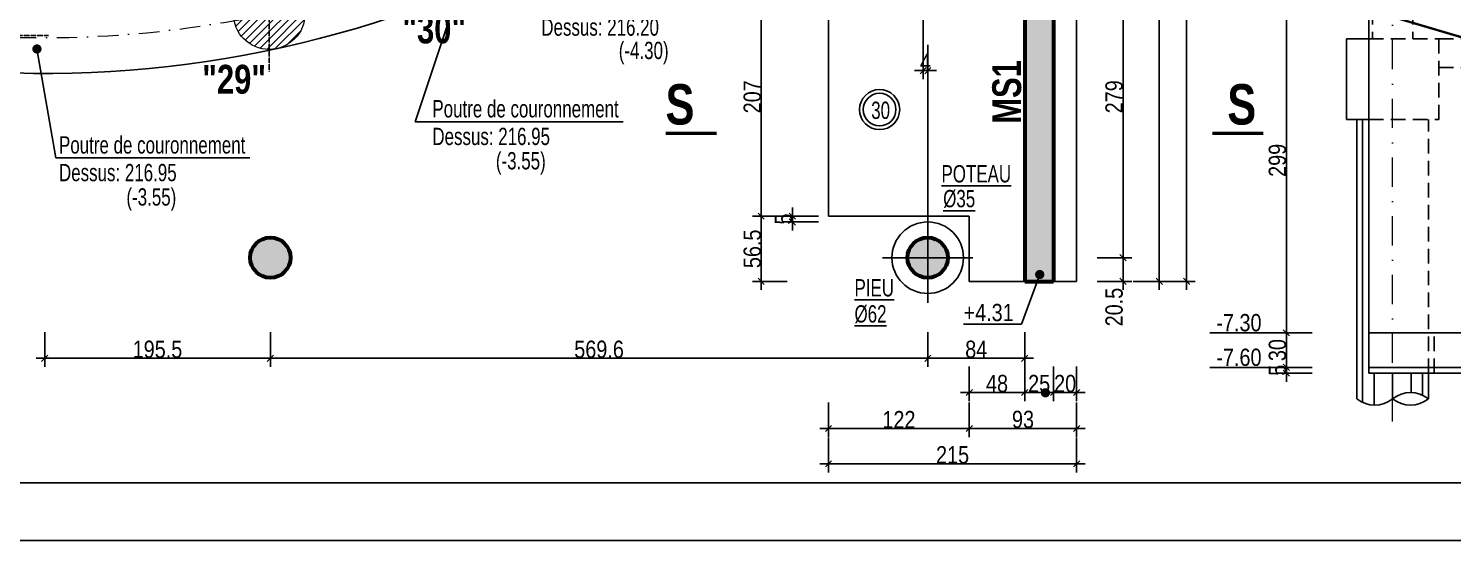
# Model space of a CAD drawing. Header units: millimetres. Extents: x 2049 to 26244, y -43633 to -34245.
# Drawn here: x 3310 to 4544, y -43633 to -43189 of the extents above; entities that cross this region are included whole.
import ezdxf
from ezdxf.enums import TextEntityAlignment as Align

# ---------------------------------------------------------------- set-up
doc = ezdxf.new("R2010")
doc.units = ezdxf.units.MM
doc.linetypes.add('CACHEX2', pattern=[19.05, 12.7, -6.35])
doc.linetypes.add('TIRETPTX2', pattern=[50.8, 25.4, -12.7, 0, -12.7])
for name, color, linetype in [('01-Cad  2', 1, 'Continuous'), ('01_cote_gen', 4, 'Continuous'), ('01_linteaux', 2, 'Continuous'), ('01_murs_sup', 2, 'CACHEX2'), ('01_poch_murs', 253, 'Continuous'), ('01_texte', 230, 'Continuous'), ('AA_COTES', 2, 'Continuous')]:
    doc.layers.add(name, color=color, linetype=linetype)
for name, color, linetype, lineweight in [('01_murs_coup', 5, 'Continuous', 60), ('01_PIEUX', 5, 'Continuous', 60), ('01_tram_axes', 2, 'TIRETPTX2', 9)]:
    doc.layers.add(name, color=color, linetype=linetype, lineweight=lineweight)
doc.styles.add('ARIAL NA', font='ARIALN.TTF')
doc.styles.add('impact', font='impact.ttf')
doc.styles.add('MATTE_TXT', font='arial.ttf')
doc.styles.add('STYLE2', font='ARIALN.TTF')
doc.dimstyles.new('JB50', dxfattribs={"dimscale": 0.1, "dimtxt": 150, "dimasz": 15, "dimexe": 0.1, "dimexo": 0.1, "dimgap": 0.09, "dimtad": 1, "dimdec": 1, "dimdsep": 46, "dimtxsty": 'STYLE2', "dimblk1": 'BOND_G', "dimblk2": 'BOND_D', "dimsah": 1, "dimcen": 1.5, "dimdle": 0.01, "dimse1": 1, "dimse2": 1, "dimclrd": 4, "dimclre": 2, "dimclrt": 6, "dimazin": 2, "dimtfac": 2.333333, "dimtdec": 1, "dimtix": 1, "dimtmove": 2, "dimatfit": 3, "dimldrblk": 'BOND_G', "dimfxl": 1, "dimtolj": 1, "dimtzin": 0, "dimarcsym": 0})

# ---------------------------------------------------------------- blocks, each defined once
blk = doc.blocks.new('BOND_G')
at = {"layer": 'AA_COTES', "color": 0}
for p, q in [((0, -5), (0, 15)), ((5, 0), (-5, 0)), ((1.77, 1.77), (-1.77, -1.77))]:
    blk.add_line(p, q, dxfattribs=at)
blk = doc.blocks.new('BOND_D')
at = {"layer": 'AA_COTES', "color": 0}
for p, q in [((5, 0), (-5, 0)), ((-1.77, -1.77), (1.77, 1.77)), ((0, 5), (0, -15))]:
    blk.add_line(p, q, dxfattribs=at)
blk = doc.blocks.new('*D8050')
at = {"layer": '01_cote_gen', "color": 4, "lineweight": -2, "ltscale": 200, "transparency": 16777216}
blk.add_line((4087.6, -43475.3), (3521, -43475.3), dxfattribs=at)
at = {"layer": 'Defpoints', "color": 0, "ltscale": 200, "transparency": 16777216}
for p in [(3519.5, -43388.1), (4089.1, -43388.1), (3519.5, -43475.3)]:
    blk.add_point(p, dxfattribs=at)
at = {"layer": '01_cote_gen', "color": 4, "lineweight": -2, "ltscale": 200, "transparency": 16777216, "xscale": 1.5, "yscale": 1.5, "zscale": 1.5, "rotation": 180}
blk.add_blockref('BOND_D', (3519.5, -43475.3), dxfattribs=at)
at = {"layer": '01_cote_gen', "color": 4, "lineweight": -2, "ltscale": 200, "transparency": 16777216, "xscale": 1.5, "yscale": 1.5, "zscale": 1.5}
blk.add_blockref('BOND_G', (4089.1, -43475.3), dxfattribs=at)
at = {"layer": '01_cote_gen', "color": 6, "ltscale": 200, "transparency": 16777216, "insert": (3804.3, -43467.6), "char_height": 15, "attachment_point": 5, "style": 'STYLE2'}
blk.add_mtext('\\A1;569.6', dxfattribs=at)
blk = doc.blocks.new('*D8051')
at = {"layer": '01_cote_gen', "color": 4, "lineweight": -2, "ltscale": 200, "transparency": 16777216}
blk.add_line((3518, -43475.3), (3325.5, -43475.3), dxfattribs=at)
at = {"layer": 'Defpoints', "color": 0, "ltscale": 200, "transparency": 16777216}
for p in [(3324, -43388.1), (3519.5, -43388.1), (3324, -43475.3)]:
    blk.add_point(p, dxfattribs=at)
at = {"layer": '01_cote_gen', "color": 4, "lineweight": -2, "ltscale": 200, "transparency": 16777216, "xscale": 1.5, "yscale": 1.5, "zscale": 1.5, "rotation": 180}
blk.add_blockref('BOND_D', (3324, -43475.3), dxfattribs=at)
at = {"layer": '01_cote_gen', "color": 4, "lineweight": -2, "ltscale": 200, "transparency": 16777216, "xscale": 1.5, "yscale": 1.5, "zscale": 1.5}
blk.add_blockref('BOND_G', (3519.5, -43475.3), dxfattribs=at)
at = {"layer": '01_cote_gen', "color": 6, "ltscale": 200, "transparency": 16777216, "insert": (3421.7, -43467.6), "char_height": 15, "attachment_point": 5, "style": 'STYLE2'}
blk.add_mtext('\\A1;195.5', dxfattribs=at)
blk = doc.blocks.new('*D8056')
at = {"layer": '01_cote_gen', "color": 4, "lineweight": -2, "ltscale": 200, "transparency": 16777216}
blk.add_line((4313.4, -42453.1), (4313.4, -43407.1), dxfattribs=at)
at = {"layer": 'Defpoints', "color": 0, "ltscale": 200, "transparency": 16777216}
for p in [(4322.4, -42451.6), (4243.9, -43408.6), (4313.4, -43408.6)]:
    blk.add_point(p, dxfattribs=at)
at = {"layer": '01_cote_gen', "color": 4, "lineweight": -2, "ltscale": 200, "transparency": 16777216, "xscale": 1.5, "yscale": 1.5, "zscale": 1.5}
for name, p, rotation in [('BOND_G', (4313.4, -42451.6), 90), ('BOND_D', (4313.4, -43408.6), 270)]:
    blk.add_blockref(name, p, dxfattribs=dict(at, rotation=rotation))
at = {"layer": '01_cote_gen', "color": 6, "ltscale": 200, "transparency": 16777216, "insert": (4305.7, -42930.1), "char_height": 15, "attachment_point": 5, "rotation": 90, "style": 'STYLE2'}
blk.add_mtext('\\A1;957', dxfattribs=at)
blk = doc.blocks.new('*D8058')
at = {"layer": '01_cote_gen', "color": 4, "lineweight": -2, "ltscale": 200, "transparency": 16777216}
blk.add_line((4258.3, -43110.6), (4258.3, -43386.6), dxfattribs=at)
at = {"layer": 'Defpoints', "color": 0, "ltscale": 200, "transparency": 16777216}
for p in [(4124.1, -43109.1), (4128.1, -43388.1), (4258.3, -43388.1)]:
    blk.add_point(p, dxfattribs=at)
at = {"layer": '01_cote_gen', "color": 4, "lineweight": -2, "ltscale": 200, "transparency": 16777216, "xscale": 1.5, "yscale": 1.5, "zscale": 1.5}
for name, p, rotation in [('BOND_G', (4258.3, -43109.1), 90), ('BOND_D', (4258.3, -43388.1), 270)]:
    blk.add_blockref(name, p, dxfattribs=dict(at, rotation=rotation))
at = {"layer": '01_cote_gen', "color": 6, "ltscale": 200, "transparency": 16777216, "insert": (4250.6, -43248.6), "char_height": 15, "attachment_point": 5, "rotation": 90, "style": 'STYLE2'}
blk.add_mtext('\\A1;279', dxfattribs=at)
blk = doc.blocks.new('*D8059')
at = {"layer": '01_cote_gen', "color": 4, "lineweight": -2, "ltscale": 200, "transparency": 16777216}
blk.add_line((4258.3, -43389.6), (4258.3, -43407.1), dxfattribs=at)
at = {"layer": 'Defpoints', "color": 0, "ltscale": 200, "transparency": 16777216}
for p in [(4235.8, -43388.1), (4218.1, -43408.6), (4258.3, -43408.6)]:
    blk.add_point(p, dxfattribs=at)
at = {"layer": '01_cote_gen', "color": 4, "lineweight": -2, "ltscale": 200, "transparency": 16777216, "xscale": 1.5, "yscale": 1.5, "zscale": 1.5}
for name, p, rotation in [('BOND_G', (4258.3, -43388.1), 90), ('BOND_D', (4258.3, -43408.6), 270)]:
    blk.add_blockref(name, p, dxfattribs=dict(at, rotation=rotation))
at = {"layer": '01_cote_gen', "color": 6, "ltscale": 200, "transparency": 16777216, "insert": (4250.6, -43430.9), "char_height": 15, "attachment_point": 5, "rotation": 90, "style": 'STYLE2'}
blk.add_mtext('\\A1;20.5', dxfattribs=at)
blk = doc.blocks.new('*D8060')
at = {"layer": '01_cote_gen', "color": 4, "lineweight": -2, "ltscale": 200, "transparency": 16777216}
blk.add_line((4216.6, -43536.1), (4126.6, -43536.1), dxfattribs=at)
at = {"layer": 'Defpoints', "color": 0, "ltscale": 200, "transparency": 16777216}
for p in [(4125.1, -43381.5), (4218.1, -43381.5), (4125.1, -43536.1)]:
    blk.add_point(p, dxfattribs=at)
at = {"layer": '01_cote_gen', "color": 4, "lineweight": -2, "ltscale": 200, "transparency": 16777216, "xscale": 1.5, "yscale": 1.5, "zscale": 1.5, "rotation": 180}
blk.add_blockref('BOND_D', (4125.1, -43536.1), dxfattribs=at)
at = {"layer": '01_cote_gen', "color": 4, "lineweight": -2, "ltscale": 200, "transparency": 16777216, "xscale": 1.5, "yscale": 1.5, "zscale": 1.5}
blk.add_blockref('BOND_G', (4218.1, -43536.1), dxfattribs=at)
at = {"layer": '01_cote_gen', "color": 6, "ltscale": 200, "transparency": 16777216, "insert": (4171.6, -43528.4), "char_height": 15, "attachment_point": 5, "style": 'STYLE2'}
blk.add_mtext('\\A1;93', dxfattribs=at)
blk = doc.blocks.new('*D8061')
at = {"layer": '01_cote_gen', "color": 4, "lineweight": -2, "ltscale": 200, "transparency": 16777216}
blk.add_line((4216.6, -43504.9), (4199.6, -43504.9), dxfattribs=at)
at = {"layer": 'Defpoints', "color": 0, "ltscale": 200, "transparency": 16777216}
for p in [(4198.1, -43381.5), (4218.1, -43381.5), (4198.1, -43504.9)]:
    blk.add_point(p, dxfattribs=at)
at = {"layer": '01_cote_gen', "color": 4, "lineweight": -2, "ltscale": 200, "transparency": 16777216, "xscale": 1.5, "yscale": 1.5, "zscale": 1.5, "rotation": 180}
blk.add_blockref('BOND_D', (4198.1, -43504.9), dxfattribs=at)
at = {"layer": '01_cote_gen', "color": 4, "lineweight": -2, "ltscale": 200, "transparency": 16777216, "xscale": 1.5, "yscale": 1.5, "zscale": 1.5}
blk.add_blockref('BOND_G', (4218.1, -43504.9), dxfattribs=at)
at = {"layer": '01_cote_gen', "color": 6, "ltscale": 200, "transparency": 16777216, "insert": (4208.1, -43497.3), "char_height": 15, "attachment_point": 5, "style": 'STYLE2'}
blk.add_mtext('\\A1;20', dxfattribs=at)
blk = doc.blocks.new('*D8062')
at = {"layer": '01_cote_gen', "color": 4, "lineweight": -2, "ltscale": 200, "transparency": 16777216}
blk.add_line((4196.6, -43504.9), (4174.6, -43504.9), dxfattribs=at)
at = {"layer": 'Defpoints', "color": 0, "ltscale": 200, "transparency": 16777216}
for p in [(4173.1, -43381.5), (4198.1, -43381.5), (4173.1, -43504.9)]:
    blk.add_point(p, dxfattribs=at)
at = {"layer": '01_cote_gen', "color": 4, "lineweight": -2, "ltscale": 200, "transparency": 16777216, "xscale": 1.5, "yscale": 1.5, "zscale": 1.5, "rotation": 180}
blk.add_blockref('BOND_D', (4173.1, -43504.9), dxfattribs=at)
at = {"layer": '01_cote_gen', "color": 4, "lineweight": -2, "ltscale": 200, "transparency": 16777216, "xscale": 1.5, "yscale": 1.5, "zscale": 1.5}
blk.add_blockref('BOND_G', (4198.1, -43504.9), dxfattribs=at)
at = {"layer": '01_cote_gen', "color": 6, "ltscale": 200, "transparency": 16777216, "insert": (4185.6, -43497.3), "char_height": 15, "attachment_point": 5, "style": 'STYLE2'}
blk.add_mtext('\\A1;25', dxfattribs=at)
blk = doc.blocks.new('*D8063')
at = {"layer": '01_cote_gen', "color": 4, "lineweight": -2, "ltscale": 200, "transparency": 16777216}
blk.add_line((4171.6, -43504.9), (4126.6, -43504.9), dxfattribs=at)
at = {"layer": 'Defpoints', "color": 0, "ltscale": 200, "transparency": 16777216}
for p in [(4125.1, -43381.5), (4173.1, -43381.5), (4125.1, -43504.9)]:
    blk.add_point(p, dxfattribs=at)
at = {"layer": '01_cote_gen', "color": 4, "lineweight": -2, "ltscale": 200, "transparency": 16777216, "xscale": 1.5, "yscale": 1.5, "zscale": 1.5, "rotation": 180}
blk.add_blockref('BOND_D', (4125.1, -43504.9), dxfattribs=at)
at = {"layer": '01_cote_gen', "color": 4, "lineweight": -2, "ltscale": 200, "transparency": 16777216, "xscale": 1.5, "yscale": 1.5, "zscale": 1.5}
blk.add_blockref('BOND_G', (4173.1, -43504.9), dxfattribs=at)
at = {"layer": '01_cote_gen', "color": 6, "ltscale": 200, "transparency": 16777216, "insert": (4149.1, -43497.3), "char_height": 15, "attachment_point": 5, "style": 'STYLE2'}
blk.add_mtext('\\A1;48', dxfattribs=at)
blk = doc.blocks.new('*D8066')
at = {"layer": '01_cote_gen', "color": 4, "lineweight": -2, "ltscale": 200, "transparency": 16777216}
for p, q in [((4083.6, -43225.9), (4082.1, -43225.9)), ((4085.1, -43225.9), (4089.1, -43225.9)), ((4090.6, -43225.9), (4092.1, -43225.9))]:
    blk.add_line(p, q, dxfattribs=at)
at = {"layer": 'Defpoints', "color": 0, "ltscale": 200, "transparency": 16777216}
for p in [(4085.1, -43219), (4089.1, -43225.9), (4089.1, -43233.4)]:
    blk.add_point(p, dxfattribs=at)
at = {"layer": '01_cote_gen', "color": 4, "lineweight": -2, "ltscale": 200, "transparency": 16777216, "xscale": 1.5, "yscale": 1.5, "zscale": 1.5}
blk.add_blockref('BOND_G', (4085.1, -43225.9), dxfattribs=at)
at = {"layer": '01_cote_gen', "color": 4, "lineweight": -2, "ltscale": 200, "transparency": 16777216, "xscale": 1.5, "yscale": 1.5, "zscale": 1.5, "rotation": 180}
blk.add_blockref('BOND_D', (4089.1, -43225.9), dxfattribs=at)
at = {"layer": '01_cote_gen', "color": 6, "ltscale": 200, "transparency": 16777216, "insert": (4087.1, -43218.4), "char_height": 15, "attachment_point": 5, "style": 'STYLE2'}
blk.add_mtext('\\A1;4', dxfattribs=at)
blk = doc.blocks.new('*D8067')
at = {"layer": '01_cote_gen', "color": 4, "lineweight": -2, "ltscale": 200, "transparency": 16777216}
blk.add_line((4289.7, -42727.1), (4289.7, -43407.1), dxfattribs=at)
at = {"layer": 'Defpoints', "color": 0, "ltscale": 200, "transparency": 16777216}
for p in [(4295.3, -42725.6), (4289.7, -43408.6), (4290.9, -43408.6)]:
    blk.add_point(p, dxfattribs=at)
at = {"layer": '01_cote_gen', "color": 4, "lineweight": -2, "ltscale": 200, "transparency": 16777216, "xscale": 1.5, "yscale": 1.5, "zscale": 1.5}
for name, p, rotation in [('BOND_G', (4289.7, -42725.6), 90), ('BOND_D', (4289.7, -43408.6), 270)]:
    blk.add_blockref(name, p, dxfattribs=dict(at, rotation=rotation))
at = {"layer": '01_cote_gen', "color": 6, "ltscale": 200, "transparency": 16777216, "insert": (4282, -43067.1), "char_height": 15, "attachment_point": 5, "rotation": 90, "style": 'STYLE2'}
blk.add_mtext('\\A1;683', dxfattribs=at)
blk = doc.blocks.new('*D8068')
at = {"layer": '01_cote_gen', "color": 4, "lineweight": -2, "ltscale": 200, "transparency": 16777216}
blk.add_line((3944.8, -43407.1), (3944.8, -43353.6), dxfattribs=at)
at = {"layer": 'Defpoints', "color": 0, "ltscale": 200, "transparency": 16777216}
for p in [(3944.8, -43352.1), (4003.1, -43352.1), (4125.1, -43408.6)]:
    blk.add_point(p, dxfattribs=at)
at = {"layer": '01_cote_gen', "color": 4, "lineweight": -2, "ltscale": 200, "transparency": 16777216, "xscale": 1.5, "yscale": 1.5, "zscale": 1.5}
for name, p, rotation in [('BOND_D', (3944.8, -43352.1), 90), ('BOND_G', (3944.8, -43408.6), 270)]:
    blk.add_blockref(name, p, dxfattribs=dict(at, rotation=rotation))
at = {"layer": '01_cote_gen', "color": 6, "ltscale": 200, "transparency": 16777216, "insert": (3937.1, -43380.4), "char_height": 15, "attachment_point": 5, "rotation": 90, "style": 'STYLE2'}
blk.add_mtext('\\A1;56.5', dxfattribs=at)
blk = doc.blocks.new('*D8069')
at = {"layer": '01_cote_gen', "color": 4, "lineweight": -2, "ltscale": 200, "transparency": 16777216}
blk.add_line((3944.8, -43350.6), (3944.8, -43146.6), dxfattribs=at)
at = {"layer": 'Defpoints', "color": 0, "ltscale": 200, "transparency": 16777216}
for p in [(3944.8, -43145.1), (4003.1, -43145.1), (3967.3, -43352.1)]:
    blk.add_point(p, dxfattribs=at)
at = {"layer": '01_cote_gen', "color": 4, "lineweight": -2, "ltscale": 200, "transparency": 16777216, "xscale": 1.5, "yscale": 1.5, "zscale": 1.5}
for name, p, rotation in [('BOND_D', (3944.8, -43145.1), 90), ('BOND_G', (3944.8, -43352.1), 270)]:
    blk.add_blockref(name, p, dxfattribs=dict(at, rotation=rotation))
at = {"layer": '01_cote_gen', "color": 6, "ltscale": 200, "transparency": 16777216, "insert": (3937.1, -43248.6), "char_height": 15, "attachment_point": 5, "rotation": 90, "style": 'STYLE2'}
blk.add_mtext('\\A1;207', dxfattribs=at)
blk = doc.blocks.new('*D8074')
at = {"layer": '01_cote_gen', "color": 4, "lineweight": -2, "ltscale": 200, "transparency": 16777216}
blk.add_line((4123.6, -43536.1), (4004.6, -43536.1), dxfattribs=at)
at = {"layer": 'Defpoints', "color": 0, "ltscale": 200, "transparency": 16777216}
for p in [(4003.1, -43325), (4125.1, -43325), (4003.1, -43536.1)]:
    blk.add_point(p, dxfattribs=at)
at = {"layer": '01_cote_gen', "color": 4, "lineweight": -2, "ltscale": 200, "transparency": 16777216, "xscale": 1.5, "yscale": 1.5, "zscale": 1.5, "rotation": 180}
blk.add_blockref('BOND_D', (4003.1, -43536.1), dxfattribs=at)
at = {"layer": '01_cote_gen', "color": 4, "lineweight": -2, "ltscale": 200, "transparency": 16777216, "xscale": 1.5, "yscale": 1.5, "zscale": 1.5}
blk.add_blockref('BOND_G', (4125.1, -43536.1), dxfattribs=at)
at = {"layer": '01_cote_gen', "color": 6, "ltscale": 200, "transparency": 16777216, "insert": (4064.1, -43528.5), "char_height": 15, "attachment_point": 5, "style": 'STYLE2'}
blk.add_mtext('\\A1;122', dxfattribs=at)
blk = doc.blocks.new('*D8075')
at = {"layer": '01_cote_gen', "color": 4, "lineweight": -2, "ltscale": 200, "transparency": 16777216}
blk.add_line((4171.6, -43475.3), (4090.6, -43475.3), dxfattribs=at)
at = {"layer": 'Defpoints', "color": 0, "ltscale": 200, "transparency": 16777216}
for p in [(4173.1, -43408.6), (4089.1, -43467.8), (4089.1, -43475.3)]:
    blk.add_point(p, dxfattribs=at)
at = {"layer": '01_cote_gen', "color": 4, "lineweight": -2, "ltscale": 200, "transparency": 16777216, "xscale": 1.5, "yscale": 1.5, "zscale": 1.5, "rotation": 180}
blk.add_blockref('BOND_D', (4089.1, -43475.3), dxfattribs=at)
at = {"layer": '01_cote_gen', "color": 4, "lineweight": -2, "ltscale": 200, "transparency": 16777216, "xscale": 1.5, "yscale": 1.5, "zscale": 1.5}
blk.add_blockref('BOND_G', (4173.1, -43475.3), dxfattribs=at)
at = {"layer": '01_cote_gen', "color": 6, "ltscale": 200, "transparency": 16777216, "insert": (4131.1, -43467.6), "char_height": 15, "attachment_point": 5, "style": 'STYLE2'}
blk.add_mtext('\\A1;84', dxfattribs=at)
blk = doc.blocks.new('*D8076')
at = {"layer": '01_cote_gen', "color": 4, "lineweight": -2, "ltscale": 200, "transparency": 16777216}
blk.add_line((4216.6, -43566.8), (4004.6, -43566.8), dxfattribs=at)
at = {"layer": 'Defpoints', "color": 0, "ltscale": 200, "transparency": 16777216}
for p in [(4003.1, -43543.6), (4218.1, -43543.6), (4003.1, -43566.8)]:
    blk.add_point(p, dxfattribs=at)
at = {"layer": '01_cote_gen', "color": 4, "lineweight": -2, "ltscale": 200, "transparency": 16777216, "xscale": 1.5, "yscale": 1.5, "zscale": 1.5, "rotation": 180}
blk.add_blockref('BOND_D', (4003.1, -43566.8), dxfattribs=at)
at = {"layer": '01_cote_gen', "color": 4, "lineweight": -2, "ltscale": 200, "transparency": 16777216, "xscale": 1.5, "yscale": 1.5, "zscale": 1.5}
blk.add_blockref('BOND_G', (4218.1, -43566.8), dxfattribs=at)
at = {"layer": '01_cote_gen', "color": 6, "ltscale": 200, "transparency": 16777216, "insert": (4110.6, -43559.1), "char_height": 15, "attachment_point": 5, "style": 'STYLE2'}
blk.add_mtext('\\A1;215', dxfattribs=at)
blk = doc.blocks.new('*D8168')
at = {"layer": '01_cote_gen', "color": 4, "lineweight": -2, "ltscale": 200, "transparency": 16777216}
blk.add_line((4399.8, -43481.7), (4399.8, -43454.7), dxfattribs=at)
at = {"layer": 'Defpoints', "color": 0, "ltscale": 200, "transparency": 16777216}
for p in [(4399.8, -43453.2), (4592.5, -43453.2), (4592.5, -43483.2)]:
    blk.add_point(p, dxfattribs=at)
at = {"layer": '01_cote_gen', "color": 4, "lineweight": -2, "ltscale": 200, "transparency": 16777216, "xscale": 1.5, "yscale": 1.5, "zscale": 1.5}
for name, p, rotation in [('BOND_D', (4399.8, -43453.2), 90), ('BOND_G', (4399.8, -43483.2), 270)]:
    blk.add_blockref(name, p, dxfattribs=dict(at, rotation=rotation))
at = {"layer": '01_cote_gen', "color": 6, "ltscale": 200, "transparency": 16777216, "insert": (4392.1, -43468.2), "char_height": 15, "attachment_point": 5, "rotation": 90, "style": 'STYLE2'}
blk.add_mtext('\\A1;30', dxfattribs=at)
blk = doc.blocks.new('*D8169')
at = {"layer": '01_cote_gen', "color": 4, "lineweight": -2, "ltscale": 200, "transparency": 16777216}
blk.add_line((4399.8, -43451.7), (4399.8, -43155.7), dxfattribs=at)
at = {"layer": 'Defpoints', "color": 0, "ltscale": 200, "transparency": 16777216}
for p in [(4399.8, -43154.2), (4594.6, -43154.2), (4582.9, -43453.2)]:
    blk.add_point(p, dxfattribs=at)
at = {"layer": '01_cote_gen', "color": 4, "lineweight": -2, "ltscale": 200, "transparency": 16777216, "xscale": 1.5, "yscale": 1.5, "zscale": 1.5}
for name, p, rotation in [('BOND_D', (4399.8, -43154.2), 90), ('BOND_G', (4399.8, -43453.2), 270)]:
    blk.add_blockref(name, p, dxfattribs=dict(at, rotation=rotation))
at = {"layer": '01_cote_gen', "color": 6, "ltscale": 200, "transparency": 16777216, "insert": (4392.1, -43303.7), "char_height": 15, "attachment_point": 5, "rotation": 90, "style": 'STYLE2'}
blk.add_mtext('\\A1;299', dxfattribs=at)
blk = doc.blocks.new('*D8170')
at = {"layer": '01_cote_gen', "color": 4, "lineweight": -2, "ltscale": 200, "transparency": 16777216}
for p, q in [((4399.8, -43481.7), (4399.8, -43480.2)), ((4399.8, -43483.2), (4399.8, -43488.2)), ((4399.8, -43489.7), (4399.8, -43491.2))]:
    blk.add_line(p, q, dxfattribs=at)
at = {"layer": 'Defpoints', "color": 0, "ltscale": 200, "transparency": 16777216}
for p in [(4399.8, -43488.2), (4608.5, -43483.2), (4608.5, -43488.2)]:
    blk.add_point(p, dxfattribs=at)
at = {"layer": '01_cote_gen', "color": 4, "lineweight": -2, "ltscale": 200, "transparency": 16777216, "xscale": 1.5, "yscale": 1.5, "zscale": 1.5}
for name, p, rotation in [('BOND_G', (4399.8, -43483.2), 270), ('BOND_D', (4399.8, -43488.2), 90)]:
    blk.add_blockref(name, p, dxfattribs=dict(at, rotation=rotation))
at = {"layer": '01_cote_gen', "color": 6, "ltscale": 200, "transparency": 16777216, "insert": (4392.2, -43485.7), "char_height": 15, "attachment_point": 5, "rotation": 90, "style": 'STYLE2'}
blk.add_mtext('\\A1;5', dxfattribs=at)
blk = doc.blocks.new('*D8178')
at = {"layer": '01_cote_gen', "color": 4, "lineweight": -2, "ltscale": 200, "transparency": 16777216}
for p, q in [((3971.8, -43350.6), (3971.8, -43349.1)), ((3971.8, -43352.1), (3971.8, -43357.1)), ((3971.8, -43358.6), (3971.8, -43360.1))]:
    blk.add_line(p, q, dxfattribs=at)
at = {"layer": 'Defpoints', "color": 0, "ltscale": 200, "transparency": 16777216}
for p in [(4089.1, -43352.1), (3971.8, -43357.1), (4089.1, -43357.1)]:
    blk.add_point(p, dxfattribs=at)
at = {"layer": '01_cote_gen', "color": 4, "lineweight": -2, "ltscale": 200, "transparency": 16777216, "xscale": 1.5, "yscale": 1.5, "zscale": 1.5}
for name, p, rotation in [('BOND_G', (3971.8, -43352.1), 270), ('BOND_D', (3971.8, -43357.1), 90)]:
    blk.add_blockref(name, p, dxfattribs=dict(at, rotation=rotation))
at = {"layer": '01_cote_gen', "color": 6, "ltscale": 200, "transparency": 16777216, "insert": (3964.1, -43354.6), "char_height": 15, "attachment_point": 5, "rotation": 90, "style": 'STYLE2'}
blk.add_mtext('\\A1;5', dxfattribs=at)

msp = doc.modelspace()

# ---------------------------------------------------------------- hatches: boundary and pattern name
at = {"layer": '01_murs_sup', "ltscale": 200}
h = msp.add_hatch(dxfattribs=at)
h.set_pattern_fill('DASH', color=256, scale=2.5, angle=135)
h.set_pattern_definition([(135, (-9275.435, 6358.231), (-11.2253202, 9e-16), [7.9375, -7.9375])])
h.paths.add_polyline_path([(2300.09, -42690.61), (2250.09, -42690.61), (2250.09, -42740.61), (2300.09, -42740.61)])
h.paths.add_polyline_path([(2469.19, -43388.1, 0.0503925), (2468.83, -43384.6), (2434.54, -43384.6, 0.0503925), (2434.19, -43388.1, 0.2015506), (2439.44, -43400.6), (2463.93, -43400.6, 0.2015506)])
h.paths.add_polyline_path([(2844.43, -43388.1, 0.0503921), (2844.08, -43384.6), (2809.79, -43384.6, 0.050392), (2809.43, -43388.1, 0.2015506), (2814.68, -43400.6), (2839.18, -43400.6, 0.2015506)])
h.paths.add_polyline_path([(2809.79, -43384.6), (2844.08, -43384.6, 0.8164617)])
h.paths.add_polyline_path([(2434.54, -43384.6), (2468.83, -43384.6, 0.8164617)])
h.paths.add_polyline_path([(3501.96, -43388.1, 1), (3536.96, -43388.1, 1)])
h.paths.add_polyline_path([(4106.48, -43388.1, 1), (4071.48, -43388.1, 1)])
at = {"layer": '01_poch_murs', "ltscale": 200}
h = msp.add_hatch(color=256, dxfattribs=at)
h.dxf.hatch_style = 1
h.paths.add_polyline_path([(4198.06, -42451.61), (4173.06, -42451.61), (4173.06, -42715.61), (4198.06, -42715.61)])
h.paths.add_polyline_path([(4173.06, -42835.61), (4108.06, -42835.61), (4108.06, -42739.22, -0.0104141), (4088.06, -42771.46), (4088.06, -42855.61), (4173.06, -42855.61)])
h.paths.add_polyline_path([(4198.06, -42725.61), (4173.06, -42725.61), (4173.06, -43408.61), (4198.06, -43408.61)])
at = {"layer": '01_poch_murs'}
h = msp.add_hatch(dxfattribs=at)
h.set_pattern_fill('ANSI31', color=256, scale=1.5)
h.set_pattern_definition([(45, (-14690.1596, -34473.2596), (-3.367596, 3.367596), [])])
h.paths.add_polyline_path([(3518.53, -43145.53, 0.4142136), (3487.53, -43176.53), (3518.53, -43176.53)])
h.paths.add_polyline_path([(3518.53, -43176.53), (3487.53, -43176.53, 0.4142136), (3518.53, -43207.53)])
h.paths.add_polyline_path([(3518.53, -43145.53), (3518.53, -43176.53), (3549.53, -43176.53, 0.4142136)])
h.paths.add_polyline_path([(3549.53, -43176.53), (3518.53, -43176.53), (3518.53, -43207.53, 0.4142136)])

# ---------------------------------------------------------------- linework, layer by layer
at = {"layer": '01-Cad  2'}
for p, q in [((8421.22, -43583.32, 0.01), (2156.37, -43583.32, -0.3)), ((8421.22, -43633.32, 0.01), (2106.37, -43633.32, -0.3))]:
    msp.add_line(p, q, dxfattribs=at)
at = {"layer": '01_linteaux', "linetype": 'Continuous', "ltscale": 0.05}
for p, q in [((4218.06, -42725.61), (4218.06, -43408.61)), ((4003.06, -43145.06), (4003.06, -43352.1)), ((4085.08, -43178.07), (4085.08, -43218.96)), ((4089.05, -43427.15), (4089.05, -43233.41)), ((4125.05, -43352.1), (4003.06, -43352.1)), ((4125.05, -43352.1), (4125.05, -43408.61)), ((4050, -43388.1), (4128.1, -43388.1)), ((4173.06, -43408.61), (4125.05, -43408.61)), ((4218.06, -43408.61), (4198.06, -43408.61))]:
    msp.add_line(p, q, dxfattribs=at)
at = {"layer": '01_linteaux', "linetype": 'TIRETPTX2', "ltscale": 0.01}
for p, q in [((3518.53, -43226.53), (3518.53, -43126.53)), ((3327.34, -43195.59), (3227.34, -43195.59))]:
    msp.add_line(p, q, dxfattribs=at)
at = {"layer": '01_linteaux'}
for p, q in [((4471.37, -43488.24), (4471.37, -43154.24)), ((4451.87, -43268.24), (4451.87, -43198.24)), ((4451.87, -43198.24), (4471.37, -43198.24)), ((4451.87, -43268.24), (4471.37, -43268.24)), ((4460.87, -43510.48), (4460.87, -43268.24)), ((4471.37, -43453.24), (5154.37, -43453.24)), ((4471.37, -43483.24), (5154.37, -43483.24)), ((4471.37, -43488.24), (5154.37, -43488.24)), ((4522.87, -43510.48), (4522.87, -43488.24))]:
    msp.add_line(p, q, dxfattribs=at)
at = {"layer": '01_linteaux', "const_width": 2}
msp.add_lwpolyline([(5154.37, -43375.24), (4471.37, -43173.24)], dxfattribs=at)
at = {"layer": '01_linteaux', "linetype": 'Continuous', "ltscale": 0.05}
msp.add_circle((4089.05, -43388.1), 31, dxfattribs=at)
msp.add_arc((3324.04, -42275.27), 953, 190.4302, 319.787, dxfattribs=at)
at = {"layer": '01_linteaux'}
for centre, start, end in [((4476.37, -43491.54), 230.6995, 309.3005), ((4507.37, -43529.42), 50.6995, 129.3005), ((4507.37, -43491.54), 230.6995, 309.3005)]:
    msp.add_arc(centre, 24.47, start, end, dxfattribs=at)
at = {"layer": '01_murs_coup', "ltscale": 0.1}
for p, q in [((4173.06, -42451.61), (4173.06, -43408.61)), ((4198.06, -42451.61), (4198.06, -43408.61)), ((4173.06, -43408.61), (4198.06, -43408.61))]:
    msp.add_line(p, q, dxfattribs=at)
at = {"layer": '01_murs_coup', "ltscale": 200}
for centre in [(3519.53, -43388.1), (4089.05, -43388.1)]:
    msp.add_circle(centre, 17.5, dxfattribs=at)
at = {"layer": '01_murs_sup'}
for p, q in [((4474.37, -43154.24), (4474.37, -43198.24)), ((4509.37, -43154.24), (4509.37, -43198.24)), ((4471.37, -43198.24), (4531.87, -43198.24)), ((4531.87, -43268.24), (4531.87, -43198.24)), ((4531.87, -43198.24), (4730.87, -43198.24)), ((4531.87, -43223.24), (4730.87, -43223.24)), ((4471.37, -43268.24), (4531.87, -43268.24)), ((4522.87, -43488.24), (4522.87, -43268.24)), ((4527.87, -43488.24), (4527.87, -43453.24))]:
    msp.add_line(p, q, dxfattribs=at)
for centre in [(3519.46, -43388.1), (4088.98, -43388.1)]:
    msp.add_circle(centre, 17.5, dxfattribs=at)
at = {"layer": '01_PIEUX', "linetype": 'Continuous', "lineweight": 5}
msp.add_circle((3518.53, -43176.53), 31, dxfattribs=at)
at = {"layer": '01_poch_murs'}
for p, q in [((4465.87, -43513.65), (4465.87, -43268.24)), ((4475.87, -43516.01), (4475.87, -43488.24)), ((4491.87, -43488.24), (4491.87, -43510.48)), ((4507.87, -43504.95), (4507.87, -43488.24)), ((4517.87, -43507.31), (4517.87, -43488.24))]:
    msp.add_line(p, q, dxfattribs=at)
at = {"layer": '01_texte'}
for p, q in [((3694, -43122.34), (3645, -43270.26)), ((3317.28, -43207.14), (3333.51, -43301.61)), ((3645, -43270.26), (3825.17, -43270.26)), ((3333.51, -43301.61), (3501.67, -43301.61)), ((4186.08, -43402.69), (4170.28, -43445.69)), ((4120.15, -43445.69), (4170.28, -43445.69)), ((4392.29, -43453.24), (4333.42, -43453.24)), ((4392.29, -43483.24), (4333.42, -43483.24))]:
    msp.add_line(p, q, dxfattribs=at)
at = {"layer": '01_texte', "const_width": 4}
for points in [[(3315.28, -43207.14, 1), (3319.28, -43207.14, 1)], [(4184.08, -43402.69, 1), (4188.08, -43402.69, 1)], [(4189.04, -43505.23, 1), (4193.04, -43505.23, 1)]]:
    msp.add_lwpolyline(points, format="xyb", close=True, dxfattribs=at)
at = {"layer": '01_texte', "const_width": 3}
for points in [[(3906.32, -43280.29), (3862.07, -43280.29)], [(4379.89, -43280.29), (4335.64, -43280.29)]]:
    msp.add_lwpolyline(points, dxfattribs=at)
at = {"layer": '01_texte'}
for radius in [17.38, 14.18]:
    msp.add_circle((4047.38, -43259.69), radius, dxfattribs=at)
at = {"layer": '01_tram_axes'}
msp.add_line((4491.87, -43530.13), (4491.87, -42965.31), dxfattribs=at)
at = {"layer": '01_tram_axes', "ltscale": 0.7}
msp.add_arc((3324.04, -42275.27), 922, 186.43891, 321.92875, dxfattribs=at)

# ---------------------------------------------------------------- texts
at = {"layer": '01_texte', "style": 'impact'}
for s, height, rotation, p in [('"30"', 25, 0, (3661.49, -43209.72)), ('"29"', 25, 0, (3488.12, -43253.38)), ('MS1', 25, 90, (4177.47, -43244.38)), ('S', 35, 0, (3874.41, -43283.14)), ('S', 35, 0, (4361.14, -43283.14))]:
    msp.add_text(s, height=height, rotation=rotation, dxfattribs=at).set_placement(p, align=Align.BOTTOM_CENTER)
at = {"layer": '01_texte', "style": 'MATTE_TXT', "width": 0.7}
for s, p in [('Dessus: 216.20', (3754.3, -43200.14)), ('(-4.30)', (3821.37, -43220.41)), ('(-4.30)', (3821.37, -43220.41)), ('Poutre de couronnement', (3659.89, -43270.96)), ('30', (4040.1, -43272.29)), ('Poutre de couronnement', (3336.39, -43302.31)), ('Dessus: 216.95', (3659.89, -43294.93)), ('Dessus: 216.95', (3336.39, -43326.28)), ('(-3.55)', (3714.91, -43316.08)), ('%%UPOTEAU', (4100.99, -43327.34)), ('(-3.55)', (3394.81, -43347.42)), ('%%U%%C35', (4102.48, -43348.87)), ('%%UPIEU', (4025.64, -43426.19)), ('%%U%%C62', (4025.64, -43448.81))]:
    msp.add_text(s, height=15, dxfattribs=at).set_placement(p, align=Align.BOTTOM_LEFT)
at = {"layer": '01_texte', "style": 'ARIAL NA'}
for s, p in [('+4.31', (4120.09, -43443.11)), ('-7.30', (4339.11, -43451.93)), ('-7.60', (4339.11, -43481.93))]:
    msp.add_text(s, height=15, dxfattribs=at).set_placement(p)

# ---------------------------------------------------------------- dimensions: what is measured, and where the dimension line sits
at = {"layer": '01_cote_gen', "ltscale": 200}
for base, p1, p2, picture, middle in [((4313.35, -43408.61), (4322.43, -42451.61), (4243.91, -43408.61), '*D8056', (4305.69, -42930.11)), ((4289.67, -43408.61), (4295.28, -42725.61), (4290.85, -43408.61), '*D8067', (4282, -43067.11)), ((4258.26, -43388.1), (4124.13, -43109.06), (4128.1, -43388.1), '*D8058', (4250.59, -43248.58)), ((3944.75, -43145.06), (3967.25, -43352.1), (4003.06, -43145.06), '*D8069', (3937.09, -43248.58)), ((4399.79, -43154.24), (4582.9, -43453.24), (4594.62, -43154.24), '*D8169', (4392.13, -43303.74)), ((3944.75, -43352.1), (4125.05, -43408.61), (4003.06, -43352.1), '*D8068', (3937.09, -43380.35)), ((3971.77, -43357.1), (4089.05, -43352.1), (4089.05, -43357.1), '*D8178', (3964.13, -43354.6)), ((4399.79, -43453.24), (4592.49, -43483.24), (4592.49, -43453.24), '*D8168', (4392.13, -43468.24)), ((4399.79, -43488.24), (4608.46, -43483.24), (4608.46, -43488.24), '*D8170', (4392.16, -43485.74))]:
    dim = msp.add_linear_dim(base=base, p1=p1, p2=p2, angle=90, dimstyle='JB50', dxfattribs=at)
    dim.commit()
    dim.dimension.update_dxf_attribs({"geometry": picture, "text_midpoint": middle})
for base, p1, p2, picture, middle in [((4089.05, -43225.91), (4085.08, -43218.96), (4089.05, -43233.41), '*D8066', (4087.07, -43218.4)), ((4003.06, -43536.06), (4125.05, -43324.96), (4003.06, -43324.96), '*D8074', (4064.05, -43528.52)), ((3323.96, -43475.3), (3519.46, -43388.1), (3323.96, -43388.1), '*D8051', (3421.71, -43467.63)), ((3519.46, -43475.3), (4089.05, -43388.1), (3519.46, -43388.1), '*D8050', (3804.25, -43467.63)), ((4125.05, -43536.06), (4218.06, -43381.48), (4125.05, -43381.48), '*D8060', (4171.55, -43528.39)), ((4125.05, -43504.93), (4173.06, -43381.48), (4125.05, -43381.48), '*D8063', (4149.05, -43497.27)), ((4173.06, -43504.93), (4198.06, -43381.48), (4173.06, -43381.48), '*D8062', (4185.56, -43497.27)), ((4198.06, -43504.93), (4218.06, -43381.48), (4198.06, -43381.48), '*D8061', (4208.06, -43497.27)), ((4089.05, -43475.3), (4173.06, -43408.61), (4089.05, -43467.8), '*D8075', (4131.05, -43467.63)), ((4003.06, -43566.77), (4218.06, -43543.56), (4003.06, -43543.56), '*D8076', (4110.56, -43559.1))]:
    dim = msp.add_linear_dim(base=base, p1=p1, p2=p2, dimstyle='JB50', dxfattribs=at)
    dim.commit()
    dim.dimension.update_dxf_attribs({"geometry": picture, "text_midpoint": middle})
dim = msp.add_linear_dim(base=(4258.26, -43408.61), p1=(4235.76, -43388.1), p2=(4218.06, -43408.61), angle=90, dimstyle='JB50', dxfattribs=at)
dim.commit()
dim.dimension.update_dxf_attribs({"geometry": '*D8059', "text_midpoint": (4250.59, -43430.88), "dimtype": 160})

doc.saveas('drawing.dxf')
